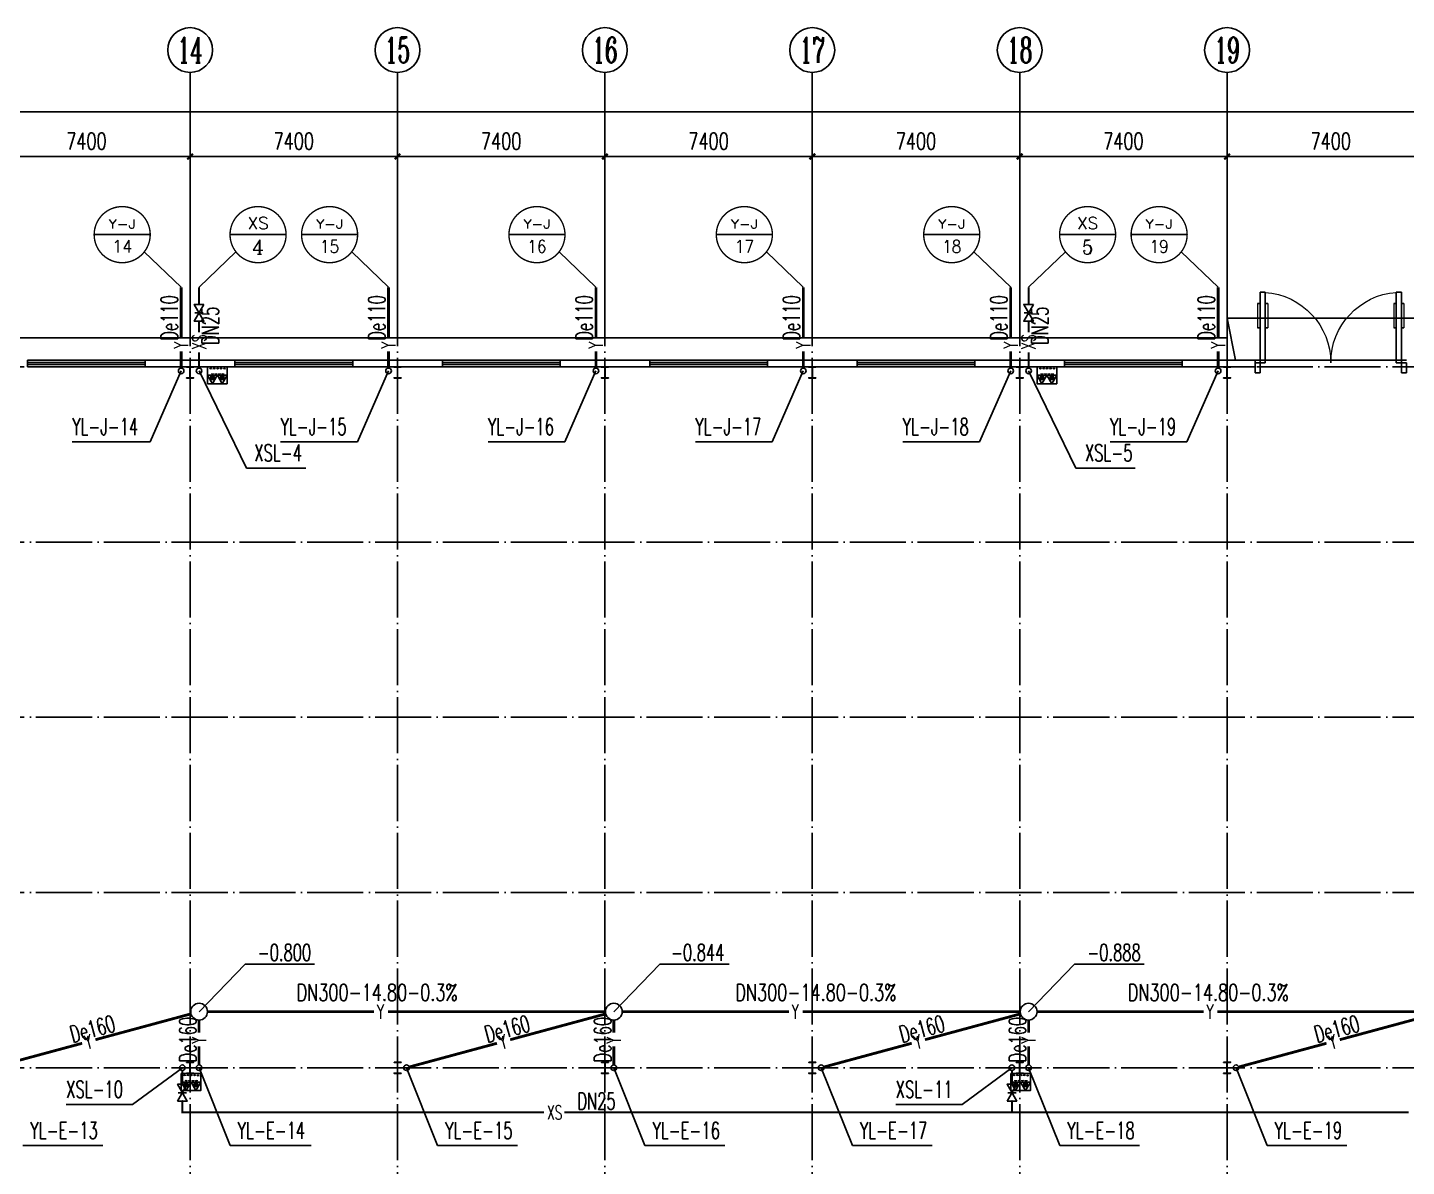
# Model space of a CAD drawing. Extents: x 13158459 to 15902229, y -1299598 to 28366.
# Drawn here: x 14007008 to 14056208, y -268162 to -227543 of the extents above; entities that cross this region are included whole.
import ezdxf
from ezdxf.enums import TextEntityAlignment as Align

# ---------------------------------------------------------------- set-up
doc = ezdxf.new("R2010")
doc.units = 0
doc.header["$LTSCALE"] = 1000
doc.header["$MEASUREMENT"] = 0
doc.linetypes.add('DOTE', pattern=[2.42, 2, -0.2, 0.02, -0.2])
for name, color, linetype in [('AXIS', 3, 'Continuous'), ('AXIS_TEXT', 7, 'Continuous'), ('COLUMN', 2, 'Continuous'), ('DIM_消防', 3, 'Continuous'), ('DIM_雨水', 3, 'Continuous'), ('DOTE', 8, 'DOTE'), ('EQUIP_消防', 7, 'Continuous'), ('PIPE-消防', 1, 'Continuous'), ('PIPE-雨水', 4, 'Continuous'), ('TEXT_消防', 7, 'Continuous'), ('TEXT_雨水', 7, 'Continuous'), ('TWT_LEAD', 3, 'Continuous'), ('TWT_TEXT', 7, 'Continuous'), ('VALVE_消防', 7, 'Continuous'), ('VPIPE-消防', 1, 'Continuous'), ('VPIPE-雨水', 4, 'Continuous'), ('WALL-PARAPET', 6, 'Continuous'), ('WELL_雨水', 4, 'Continuous'), ('WINDOW', 4, 'Continuous')]:
    doc.layers.add(name, color=color, linetype=linetype)
doc.styles.add('_TCH_AXIS', font='COMPLEX', dxfattribs={"bigfont": 'GBCBIG'})
doc.styles.add('_TCH_DIM', font='SIMPLEX', dxfattribs={"bigfont": 'GBCBIG'})
doc.styles.add('_TCH_DIM_T3', font='SIMPLEX', dxfattribs={"width": 0.705882, "bigfont": 'GBCBIG'})
doc.styles.add('_TWT_CIRCLE', font='COMPLEX', dxfattribs={"width": 1.1, "height": 3, "bigfont": 'HZTXT'})
doc.styles.add('_TWT_PIPEDN', font='SIMPLEX', dxfattribs={"width": 0.8, "height": 3, "bigfont": 'HZTXT'})
doc.styles.add('_TWT_PIPETEXT', font='COMPLEX', dxfattribs={"width": 0.8, "height": 2.5, "bigfont": 'HZTXT'})
doc.styles.add('_TWT_SERIAL', font='COMPLEX', dxfattribs={"width": 0.8, "height": 3, "bigfont": 'HZTXT'})
doc.styles.add('COMPLEX', font='COMPLEX')
doc.dimstyles.new('_TCH_ARCH&&200', dxfattribs={"dimtxt": 595, "dimasz": 200, "dimexe": 500, "dimexo": 600, "dimgap": 252.5, "dimtad": 1, "dimdec": 0, "dimzin": 0, "dimdsep": 46, "dimtxsty": '_TCH_DIM_T3', "dimblk": 'ARCHTICK', "dimcen": 0.09, "dimclrt": 7, "dimazin": 2, "dimtfac": 1, "dimtdec": 0, "dimtix": 1, "dimtmove": 2, "dimatfit": 3, "dimfxl": 0, "dimtolj": 1, "dimtzin": 0, "dimarcsym": 0})

# ---------------------------------------------------------------- blocks, each defined once
blk = doc.blocks.new('A$C797E1D2B')
at = {"layer": 'COLUMN'}
h = blk.add_hatch(color=256, dxfattribs=at)
h.paths.add_polyline_path([(125, 400), (250, 400), (250, 388), (130, 388), (130, 200), (125, 200)])
h.paths.add_polyline_path([(0, 400), (125, 400), (125, 200), (120, 200), (120, 388), (0, 388)])
h.paths.add_polyline_path([(0, 12), (120, 12), (120, 200), (125, 200), (125, 0), (0, 0)])
h.paths.add_polyline_path([(125, 200), (130, 200), (130, 12), (250, 12), (250, 0), (125, 0)])
blk.add_lwpolyline([(250, 0), (250, 12), (130, 12), (130, 388), (250, 388), (250, 400), (0, 400), (0, 388), (120, 388), (120, 12), (0, 12), (0, 0)], close=True, dxfattribs=at)
blk = doc.blocks.new('消防软管卷盘')
blk.add_lwpolyline([(4963954, 151899), (4963954, 150312), (4964641, 150312), (4964641, 151899)], close=True)
for points, const_width in [([(4964134, 151704), (4964482, 151704)], 1), ([(4964134, 151566), (4964482, 151566)], 1), ([(4964134, 151428), (4964482, 151428)], 1), ([(4964134, 151290), (4964482, 151290)], 1), ([(4964134, 151152), (4964482, 151152)], 1), ([(4964134, 151014), (4964482, 151014)], 0.1), ([(4964134, 150876), (4964482, 150876)], 1), ([(4964134, 150738), (4964482, 150738)], 1), ([(4964150, 150600), (4964499, 150600)], 1), ([(4964150, 150462), (4964499, 150462)], 1)]:
    blk.add_lwpolyline(points, dxfattribs=dict(const_width=const_width))
for centre, start, end in [((4964134, 151636), 90, 270), ((4964134, 151360), 90, 270), ((4964134, 151084), 90, 270), ((4964134, 150808), 90, 270), ((4964482, 151498), 270, 90), ((4964482, 151222), 270, 90), ((4964482, 150946), 270, 90), ((4964499, 150670), 270, 90), ((4964150, 150532), 90, 270)]:
    blk.add_arc(centre, 69, start, end)
blk = doc.blocks.new('$TwtSys$00000546')
h = blk.add_hatch()
h.set_pattern_fill('ANSI31', color=256, scale=200, style=0)
h.set_pattern_definition([(45, (-38543.802, -6670.83), (-17.67767, 17.67767), [])])
h.paths.add_polyline_path([(-65, 174), (65, 174), (65, 44), (-65, 44)])
for points in [[(0, 344), (-198, 0), (198, 0)], [(-65, 174), (65, 174), (65, 44), (-65, 44)]]:
    blk.add_lwpolyline(points, close=True)
blk = doc.blocks.new('92623')
blk.add_lwpolyline([(8910066, 83014), (8909273, 83014), (8909273, 82670), (8910066, 82670)], close=True)
at = {"xscale": -0.5, "yscale": 0.5, "zscale": 0.5, "rotation": 89.99999999998747}
blk.add_blockref('消防软管卷盘', (8985223, 2565334), dxfattribs=at)
at = {"layer": 'EQUIP_消防', "color": 8, "rotation": 180}
for p in [(8909471, 83014), (8909868, 83014)]:
    blk.add_blockref('$TwtSys$00000546', p, dxfattribs=at)
blk = doc.blocks.new('_AXISO')
blk.add_circle((0, 0), 0.5)
at = {"layer": 'AXIS_TEXT', "style": 'COMPLEX', "width": 1.041667}
blk.add_attdef('A', text='', height=0.56, dxfattribs=at).set_placement((-0.25, -0.28), (0.25, -0.28), align=Align.FIT)
blk = doc.blocks.new('_ArchTick')
at = {"color": 0, "linetype": 'ByBlock', "const_width": 0.4}
blk.add_lwpolyline([(-0.5, -0.5), (0.5, 0.5)], dxfattribs=at)
blk = doc.blocks.new('*D160')
at = {"layer": 'AXIS', "color": 0, "lineweight": -2}
for p, q in [((13916368, -236543), (13916368, -230043)), ((14079648, -236543), (14079648, -230043)), ((13916368, -230543), (14079648, -230543))]:
    blk.add_line(p, q, dxfattribs=at)
at = {"layer": 'Defpoints', "color": 0}
for p in [(14079648, -230543), (13916368, -237143), (14079648, -237143)]:
    blk.add_point(p, dxfattribs=at)
at = {"layer": 'AXIS', "color": 0, "lineweight": -2, "xscale": 200, "yscale": 200, "zscale": 200, "rotation": 180}
blk.add_blockref('_ArchTick', (13916368, -230543), dxfattribs=at)
at = {"layer": 'AXIS', "color": 0, "lineweight": -2, "xscale": 200, "yscale": 200, "zscale": 200}
blk.add_blockref('_ArchTick', (14079648, -230543), dxfattribs=at)
at = {"layer": 'AXIS', "color": 7, "insert": (13998008, -229993), "char_height": 595, "attachment_point": 5, "style": '_TCH_DIM_T3'}
blk.add_mtext('\\A1;163280', dxfattribs=at)
blk = doc.blocks.new('*D174')
at = {"layer": 'AXIS', "color": 0, "lineweight": -2}
for p, q in [((14005408, -236543), (14005408, -231643)), ((14012808, -236543), (14012808, -231643)), ((14005408, -232143), (14012808, -232143))]:
    blk.add_line(p, q, dxfattribs=at)
at = {"layer": 'Defpoints', "color": 0}
for p in [(14012808, -232143), (14005408, -237143), (14012808, -237143)]:
    blk.add_point(p, dxfattribs=at)
at = {"layer": 'AXIS', "color": 0, "lineweight": -2, "xscale": 200, "yscale": 200, "zscale": 200, "rotation": 180}
blk.add_blockref('_ArchTick', (14005408, -232143), dxfattribs=at)
at = {"layer": 'AXIS', "color": 0, "lineweight": -2, "xscale": 200, "yscale": 200, "zscale": 200}
blk.add_blockref('_ArchTick', (14012808, -232143), dxfattribs=at)
at = {"layer": 'AXIS', "color": 7, "insert": (14009108, -231593), "char_height": 595, "attachment_point": 5, "style": '_TCH_DIM_T3'}
blk.add_mtext('\\A1;7400', dxfattribs=at)
blk = doc.blocks.new('*D175')
at = {"layer": 'AXIS', "color": 0, "lineweight": -2}
for p, q in [((14012808, -236543), (14012808, -231643)), ((14020208, -236543), (14020208, -231643)), ((14012808, -232143), (14020208, -232143))]:
    blk.add_line(p, q, dxfattribs=at)
at = {"layer": 'Defpoints', "color": 0}
for p in [(14020208, -232143), (14012808, -237143), (14020208, -237143)]:
    blk.add_point(p, dxfattribs=at)
at = {"layer": 'AXIS', "color": 0, "lineweight": -2, "xscale": 200, "yscale": 200, "zscale": 200, "rotation": 180}
blk.add_blockref('_ArchTick', (14012808, -232143), dxfattribs=at)
at = {"layer": 'AXIS', "color": 0, "lineweight": -2, "xscale": 200, "yscale": 200, "zscale": 200}
blk.add_blockref('_ArchTick', (14020208, -232143), dxfattribs=at)
at = {"layer": 'AXIS', "color": 7, "insert": (14016508, -231593), "char_height": 595, "attachment_point": 5, "style": '_TCH_DIM_T3'}
blk.add_mtext('\\A1;7400', dxfattribs=at)
blk = doc.blocks.new('*D176')
at = {"layer": 'AXIS', "color": 0, "lineweight": -2}
for p, q in [((14020208, -236543), (14020208, -231643)), ((14027608, -236543), (14027608, -231643)), ((14020208, -232143), (14027608, -232143))]:
    blk.add_line(p, q, dxfattribs=at)
at = {"layer": 'Defpoints', "color": 0}
for p in [(14027608, -232143), (14020208, -237143), (14027608, -237143)]:
    blk.add_point(p, dxfattribs=at)
at = {"layer": 'AXIS', "color": 0, "lineweight": -2, "xscale": 200, "yscale": 200, "zscale": 200, "rotation": 180}
blk.add_blockref('_ArchTick', (14020208, -232143), dxfattribs=at)
at = {"layer": 'AXIS', "color": 0, "lineweight": -2, "xscale": 200, "yscale": 200, "zscale": 200}
blk.add_blockref('_ArchTick', (14027608, -232143), dxfattribs=at)
at = {"layer": 'AXIS', "color": 7, "insert": (14023908, -231593), "char_height": 595, "attachment_point": 5, "style": '_TCH_DIM_T3'}
blk.add_mtext('\\A1;7400', dxfattribs=at)
blk = doc.blocks.new('*D177')
at = {"layer": 'AXIS', "color": 0, "lineweight": -2}
for p, q in [((14027608, -236543), (14027608, -231643)), ((14035008, -236543), (14035008, -231643)), ((14027608, -232143), (14035008, -232143))]:
    blk.add_line(p, q, dxfattribs=at)
at = {"layer": 'Defpoints', "color": 0}
for p in [(14035008, -232143), (14027608, -237143), (14035008, -237143)]:
    blk.add_point(p, dxfattribs=at)
at = {"layer": 'AXIS', "color": 0, "lineweight": -2, "xscale": 200, "yscale": 200, "zscale": 200, "rotation": 180}
blk.add_blockref('_ArchTick', (14027608, -232143), dxfattribs=at)
at = {"layer": 'AXIS', "color": 0, "lineweight": -2, "xscale": 200, "yscale": 200, "zscale": 200}
blk.add_blockref('_ArchTick', (14035008, -232143), dxfattribs=at)
at = {"layer": 'AXIS', "color": 7, "insert": (14031308, -231593), "char_height": 595, "attachment_point": 5, "style": '_TCH_DIM_T3'}
blk.add_mtext('\\A1;7400', dxfattribs=at)
blk = doc.blocks.new('*D178')
at = {"layer": 'AXIS', "color": 0, "lineweight": -2}
for p, q in [((14035008, -236543), (14035008, -231643)), ((14042408, -236543), (14042408, -231643)), ((14035008, -232143), (14042408, -232143))]:
    blk.add_line(p, q, dxfattribs=at)
at = {"layer": 'Defpoints', "color": 0}
for p in [(14042408, -232143), (14035008, -237143), (14042408, -237143)]:
    blk.add_point(p, dxfattribs=at)
at = {"layer": 'AXIS', "color": 0, "lineweight": -2, "xscale": 200, "yscale": 200, "zscale": 200, "rotation": 180}
blk.add_blockref('_ArchTick', (14035008, -232143), dxfattribs=at)
at = {"layer": 'AXIS', "color": 0, "lineweight": -2, "xscale": 200, "yscale": 200, "zscale": 200}
blk.add_blockref('_ArchTick', (14042408, -232143), dxfattribs=at)
at = {"layer": 'AXIS', "color": 7, "insert": (14038708, -231593), "char_height": 595, "attachment_point": 5, "style": '_TCH_DIM_T3'}
blk.add_mtext('\\A1;7400', dxfattribs=at)
blk = doc.blocks.new('*D179')
at = {"layer": 'AXIS', "color": 0, "lineweight": -2}
for p, q in [((14042408, -236543), (14042408, -231643)), ((14049808, -236543), (14049808, -231643)), ((14042408, -232143), (14049808, -232143))]:
    blk.add_line(p, q, dxfattribs=at)
at = {"layer": 'Defpoints', "color": 0}
for p in [(14049808, -232143), (14042408, -237143), (14049808, -237143)]:
    blk.add_point(p, dxfattribs=at)
at = {"layer": 'AXIS', "color": 0, "lineweight": -2, "xscale": 200, "yscale": 200, "zscale": 200, "rotation": 180}
blk.add_blockref('_ArchTick', (14042408, -232143), dxfattribs=at)
at = {"layer": 'AXIS', "color": 0, "lineweight": -2, "xscale": 200, "yscale": 200, "zscale": 200}
blk.add_blockref('_ArchTick', (14049808, -232143), dxfattribs=at)
at = {"layer": 'AXIS', "color": 7, "insert": (14046108, -231593), "char_height": 595, "attachment_point": 5, "style": '_TCH_DIM_T3'}
blk.add_mtext('\\A1;7400', dxfattribs=at)
blk = doc.blocks.new('*D180')
at = {"layer": 'AXIS', "color": 0, "lineweight": -2}
for p, q in [((14049808, -236543), (14049808, -231643)), ((14057208, -236543), (14057208, -231643)), ((14049808, -232143), (14057208, -232143))]:
    blk.add_line(p, q, dxfattribs=at)
at = {"layer": 'Defpoints', "color": 0}
for p in [(14057208, -232143), (14049808, -237143), (14057208, -237143)]:
    blk.add_point(p, dxfattribs=at)
at = {"layer": 'AXIS', "color": 0, "lineweight": -2, "xscale": 200, "yscale": 200, "zscale": 200, "rotation": 180}
blk.add_blockref('_ArchTick', (14049808, -232143), dxfattribs=at)
at = {"layer": 'AXIS', "color": 0, "lineweight": -2, "xscale": 200, "yscale": 200, "zscale": 200}
blk.add_blockref('_ArchTick', (14057208, -232143), dxfattribs=at)
at = {"layer": 'AXIS', "color": 7, "insert": (14053508, -231593), "char_height": 595, "attachment_point": 5, "style": '_TCH_DIM_T3'}
blk.add_mtext('\\A1;7400', dxfattribs=at)
blk = doc.blocks.new('$DorLib2D$00000011')
for p, q in [((-0.4667, 0.4709), (-0.4667, -0.0625)), ((-0.4667, 0.4709), (-0.4333, 0.4709)), ((-0.4333, 0.4709), (-0.4333, 0.0042)), ((0.4333, 0.4709), (0.4333, 0.0042)), ((0.4667, 0.4709), (0.4333, 0.4709)), ((0.4667, 0.4709), (0.4667, -0.0625)), ((-0.4833, 0.3962), (-0.4667, 0.3962)), ((-0.4167, 0.3962), (-0.4333, 0.3962)), ((0.4167, 0.3962), (0.4333, 0.3962)), ((0.4833, 0.3962), (0.4667, 0.3962)), ((-0.4833, 0.2346), (-0.4667, 0.2346)), ((-0.4167, 0.2346), (-0.4333, 0.2346)), ((0.4167, 0.2346), (0.4333, 0.2346)), ((0.4833, 0.2346), (0.4667, 0.2346)), ((-0.5, 0.0042), (-0.4333, 0.0042)), ((-0.5, 0.0042), (-0.5, -0.0625)), ((0.5, 0.0042), (0.4333, 0.0042)), ((0.5, 0.0042), (0.5, -0.0625)), ((-0.5, -0.0625), (-0.4667, -0.0625)), ((0.5, -0.0625), (0.4667, -0.0625))]:
    blk.add_line(p, q)
at = {"lineweight": 13}
for p, q in [((-0.4833, 0.3962), (-0.4833, 0.2346)), ((-0.4167, 0.3962), (-0.4167, 0.2346)), ((0.4167, 0.3962), (0.4167, 0.2346)), ((0.4833, 0.3962), (0.4833, 0.2346))]:
    blk.add_line(p, q, dxfattribs=at)
for centre, start, end in [((-0.4667, 0.0042), 0, 85.90396), ((0.4667, 0.0042), 94.09604, 180)]:
    blk.add_arc(centre, 0.4667, start, end, dxfattribs=at)
blk = doc.blocks.new('$TCHSYS$WIN2D')
for p, q in [((-0.5, 0.5), (0.5, 0.5)), ((-0.5, 0.5), (-0.5, -0.5)), ((0.5, 0.5), (0.5, -0.5)), ((0.5, 0.167), (-0.5, 0.167)), ((0.5, -0.167), (-0.5, -0.167)), ((-0.5, -0.5), (0.5, -0.5))]:
    blk.add_line(p, q)
blk = doc.blocks.new('$VALVE$00000296')
for points in [[(-125, 72), (-125, -72), (125, 72), (125, -72), (-125, 72)], [(0, 60), (0, -64)]]:
    blk.add_lwpolyline(points)
for p in [(-125, 0), (125, 0)]:
    blk.add_point(p)
blk = doc.blocks.new('$TWTSYS$00000187')
blk.add_circle((0, 0, 0), 0.5)

msp = doc.modelspace()

# ---------------------------------------------------------------- hatches: boundary and pattern name
at = {"layer": 'PIPE-消防', "linetype": 'Continuous'}
for points in [[(14012530.6, -266234.2), (14012495.6, -266234.2), (14012495.6, -266269.2)], [(14012530.6, -266234.2), (14012530.6, -266269.2), (14012495.6, -266269.2)]]:
    msp.add_hatch(color=256, dxfattribs=at).paths.add_polyline_path(points)

# ---------------------------------------------------------------- linework, layer by layer
at = {"color": 8, "ltscale": 0.5}
msp.add_line((14050108, -239403.1), (14049808, -237903.1), dxfattribs=at)
for points in [[(14049808, -239403.1), (14049808, -237903.1), (14057208, -237903.1), (14057208, -239403.1)], [(13998008, -238603.1), (14049808, -238603.1)]]:
    msp.add_lwpolyline(points, dxfattribs=at)
at = {"layer": 'AXIS'}
for p, q in [((14012808, -237143.1), (14012808, -229143.1)), ((14020208, -237143.1), (14020208, -229143.1)), ((14027608, -237143.1), (14027608, -229143.1)), ((14035008, -237143.1), (14035008, -229143.1)), ((14042408, -237143.1), (14042408, -229143.1)), ((14049808, -237143.1), (14049808, -229143.1))]:
    msp.add_line(p, q, dxfattribs=at)
at = {"layer": 'DIM_消防'}
for p, q in [((14011383.7, -234928.4), (14009383.7, -234928.4)), ((14016232.2, -234928.4), (14014232.2, -234928.4)), ((14018783.7, -234928.4), (14016783.7, -234928.4)), ((14026183.7, -234928.4), (14024183.7, -234928.4)), ((14033583.7, -234928.4), (14031583.7, -234928.4)), ((14040983.7, -234928.4), (14038983.7, -234928.4)), ((14045832.2, -234928.4), (14043832.2, -234928.4)), ((14048383.7, -234928.4), (14046383.7, -234928.4)), ((14012488.4, -236801.9), (14011172.7, -235542.7)), ((14013127.5, -236801.9), (14014443.2, -235542.7)), ((14019888.4, -236801.9), (14018572.7, -235542.7)), ((14027288.4, -236801.9), (14025972.7, -235542.7)), ((14034688.4, -236801.9), (14033372.7, -235542.7)), ((14042088.4, -236801.9), (14040772.7, -235542.7)), ((14042727.5, -236801.9), (14044043.2, -235542.7)), ((14049488.4, -236801.9), (14048172.7, -235542.7)), ((14013127.5, -239787.1), (14014815.5, -243252.9, 3000)), ((14042727.5, -239787.1), (14044415.5, -243252.9, 3000)), ((14014815.5, -243252.9, 3000), (14016932.1, -243252.9, 3000)), ((14044415.5, -243252.9, 3000), (14046532.1, -243252.9, 3000))]:
    msp.add_line(p, q, dxfattribs=at)
at = {"layer": 'DIM_消防', "color": 3}
for p, q in [((14012530.6, -264643.1), (14010751.6, -265954.8)), ((14042130.6, -264643.1, -3000), (14040351.6, -265954.8, -3000)), ((14010751.6, -265954.8), (14008388.5, -265954.8)), ((14040351.6, -265954.8, -3000), (14037988.5, -265954.8, -3000))]:
    msp.add_line(p, q, dxfattribs=at)
at = {"layer": 'DIM_消防', "const_width": 50}
for points in [[(14011383.7, -234928.4, 1), (14009383.7, -234928.4, 1)], [(14016232.2, -234928.4, 1), (14014232.2, -234928.4, 1)], [(14018783.7, -234928.4, 1), (14016783.7, -234928.4, 1)], [(14026183.7, -234928.4, 1), (14024183.7, -234928.4, 1)], [(14033583.7, -234928.4, 1), (14031583.7, -234928.4, 1)], [(14040983.7, -234928.4, 1), (14038983.7, -234928.4, 1)], [(14045832.2, -234928.4, 1), (14043832.2, -234928.4, 1)], [(14048383.7, -234928.4, 1), (14046383.7, -234928.4, 1)]]:
    msp.add_lwpolyline(points, format="xyb", close=True, dxfattribs=at)
at = {"layer": 'DIM_雨水'}
for p, q in [((14012488.4, -239787.1), (14011378.4, -242315.5)), ((14019888.4, -239787.1), (14018778.4, -242315.5)), ((14027288.4, -239787.1), (14026178.4, -242315.5)), ((14034688.4, -239787.1), (14033578.4, -242315.5)), ((14042088.4, -239787.1), (14040978.4, -242315.5)), ((14049488.4, -239787.1), (14048378.4, -242315.5)), ((14011378.4, -242315.5), (14008601.2, -242315.5)), ((14018778.4, -242315.5), (14016037.5, -242315.5)), ((14026178.4, -242315.5), (14023437.5, -242315.5)), ((14033578.4, -242315.5), (14030837.5, -242315.5)), ((14040978.4, -242315.5), (14038237.5, -242315.5)), ((14048378.4, -242315.5), (14045637.5, -242315.5)), ((14013127.5, -264643.1, 3000), (14014237.6, -267420.2, 3000)), ((14020527.5, -264643.1, 3000), (14021637.6, -267420.2, 3000)), ((14027927.5, -264643.1, 3000), (14029037.6, -267420.2, 3000)), ((14035327.5, -264643.1), (14036437.6, -267420.2)), ((14042727.5, -264643.1), (14043837.6, -267420.2)), ((14050127.5, -264643.1), (14051237.6, -267420.2)), ((14006837.6, -267420.2), (14009687.6, -267420.2)), ((14014237.6, -267420.2, 3000), (14017124.1, -267420.2, 3000)), ((14021637.6, -267420.2, 3000), (14024487.6, -267420.2, 3000)), ((14029037.6, -267420.2, 3000), (14031887.6, -267420.2, 3000)), ((14036437.6, -267420.2), (14039287.6, -267420.2)), ((14043837.6, -267420.2), (14046687.6, -267420.2)), ((14051237.6, -267420.2), (14054087.6, -267420.2))]:
    msp.add_line(p, q, dxfattribs=at)
at = {"layer": 'DOTE'}
for p, q in [((14012808, -292143.1), (14012808, -237143.1)), ((14020208, -292143.1), (14020208, -237143.1)), ((14027608, -292143.1), (14027608, -237143.1)), ((14035008, -292143.1), (14035008, -237143.1)), ((14042408, -292143.1), (14042408, -237143.1)), ((14049808, -292143.1), (14049808, -237143.1)), ((14081908, -239643.1), (13914108, -239643.1)), ((14081908, -245893.1), (13914108, -245893.1)), ((14081908, -252143.1), (13914108, -252143.1)), ((14081908, -258393.1), (13914108, -258393.1)), ((14081908, -264643.1), (13914108, -264643.1))]:
    msp.add_line(p, q, dxfattribs=at)
at = {"layer": 'PIPE-消防', "linetype": 'Continuous', "const_width": 70}
for points in [[(14013127.5, -237415.2), (14013127.5, -236801.9)], [(14042727.5, -237415.2), (14042727.5, -236801.9)], [(14013127.5, -238410), (14013127.5, -238015.2)], [(14042727.5, -238410), (14042727.5, -238015.2)], [(14013127.5, -239687.1), (14013127.5, -239128.1)], [(14042727.5, -239687.1), (14042727.5, -239128.1)], [(14012530.6, -264743.1), (14012530.6, -265234.5)], [(14042130.6, -264743.1), (14042130.6, -265234.5)], [(14012530.6, -265834.5), (14012530.6, -266234.2)], [(14042130.6, -265834.5), (14042130.6, -266234.2)], [(14012530.6, -266234.2), (14025438.8, -266234.2)], [(14026156.9, -266234.2), (14042130.6, -266234.2)], [(14042130.6, -266234.2), (14056286.9, -266234.2)]]:
    msp.add_lwpolyline(points, dxfattribs=at)
at = {"layer": 'PIPE-雨水', "linetype": 'Continuous', "const_width": 100}
for points in [[(14012488.4, -238600.1), (14012488.4, -236801.9)], [(14019888.4, -238600.1), (14019888.4, -236801.9)], [(14027288.4, -238600.1), (14027288.4, -236801.9)], [(14034688.4, -238600.1), (14034688.4, -236801.9)], [(14042088.4, -238600.1), (14042088.4, -236801.9)], [(14049488.4, -238600.1), (14049488.4, -236801.9)], [(14012488.4, -239687.1), (14012488.4, -239089.6)], [(14019888.4, -239687.1), (14019888.4, -239089.6)], [(14027288.4, -239687.1), (14027288.4, -239089.6)], [(14034688.4, -239687.1), (14034688.4, -239089.6)], [(14042088.4, -239687.1), (14042088.4, -239089.6)], [(14049488.4, -239687.1), (14049488.4, -239089.6)], [(14009428.3, -263642.9), (14012837.9, -262721.3)], [(14013427.5, -262643.1), (14019373.4, -262643.1)], [(14019863, -262643.1), (14027627.5, -262643.1)], [(14024228.3, -263642.9), (14027637.9, -262721.3)], [(14028227.5, -262643.1), (14034173.4, -262643.1)], [(14034663, -262643.1), (14042427.5, -262643.1)], [(14039028.3, -263642.9), (14042437.9, -262721.3)], [(14043027.5, -262643.1), (14048973.4, -262643.1)], [(14049463, -262643.1), (14057227.5, -262643.1)], [(14053828.3, -263642.9), (14057237.9, -262721.3)], [(14005824, -264617), (14008955.7, -263770.6)], [(14020624, -264617), (14023755.7, -263770.6)], [(14035424, -264617), (14038555.7, -263770.6)], [(14050224, -264617), (14053355.7, -263770.6)]]:
    msp.add_lwpolyline(points, dxfattribs=at)
at = {"layer": 'PIPE-雨水', "linetype": 'Continuous', "ltscale": 2, "const_width": 100}
for points in [[(14013127.5, -263390.7), (14013127.5, -262943.1)], [(14027927.5, -263390.7), (14027927.5, -262943.1)], [(14042727.5, -263390.7), (14042727.5, -262943.1)], [(14013127.5, -264543.1), (14013127.5, -263880.2)], [(14027927.5, -264543.1), (14027927.5, -263880.2)], [(14042727.5, -264543.1), (14042727.5, -263880.2)]]:
    msp.add_lwpolyline(points, dxfattribs=at)
at = {"layer": 'TWT_LEAD'}
for p, q in [((14013127.5, -262643.1), (14014766.1, -260951.4)), ((14014766.1, -260951.4), (14017247.9, -260951.4)), ((14027927.5, -262643.1), (14029566.1, -260951.4)), ((14029566.1, -260951.4), (14032047.9, -260951.4)), ((14042727.5, -262643.1), (14044366.1, -260951.4)), ((14044366.1, -260951.4), (14046847.9, -260951.4))]:
    msp.add_line(p, q, dxfattribs=at)
at = {"layer": 'VPIPE-消防', "linetype": 'Continuous'}
for centre in [(14013127.5, -239787.1), (14042727.5, -239787.1), (14012530.6, -264643.1), (14042130.6, -264643.1)]:
    msp.add_circle(centre, 100, dxfattribs=at)
at = {"layer": 'VPIPE-雨水', "linetype": 'Continuous'}
for centre in [(14012488.4, -239787.1), (14019888.4, -239787.1), (14027288.4, -239787.1), (14034688.4, -239787.1), (14042088.4, -239787.1), (14049488.4, -239787.1), (14013127.5, -264643.1), (14020527.5, -264643.1), (14027927.5, -264643.1), (14035327.5, -264643.1), (14042727.5, -264643.1), (14050127.5, -264643.1)]:
    msp.add_circle(centre, 100, dxfattribs=at)
at = {"layer": 'WALL-PARAPET'}
for p, q in [((14014408, -239403.1), (14011208, -239403.1)), ((14011208, -239403.1), (14011208, -239643.1)), ((14014408, -239643.1), (14014408, -239403.1)), ((14021808, -239403.1), (14018608, -239403.1)), ((14018608, -239403.1), (14018608, -239643.1)), ((14021808, -239643.1), (14021808, -239403.1)), ((14029208, -239403.1), (14026008, -239403.1)), ((14026008, -239403.1), (14026008, -239643.1)), ((14029208, -239643.1), (14029208, -239403.1)), ((14036608, -239403.1), (14033408, -239403.1)), ((14033408, -239403.1), (14033408, -239643.1)), ((14036608, -239643.1), (14036608, -239403.1)), ((14044008, -239403.1), (14040808, -239403.1)), ((14040808, -239403.1), (14040808, -239643.1)), ((14044008, -239643.1), (14044008, -239403.1)), ((14050808, -239403.1), (14048208, -239403.1)), ((14048208, -239403.1), (14048208, -239643.1)), ((14050808, -239643.1), (14050808, -239403.1)), ((14011208, -239643.1), (14014408, -239643.1)), ((14018608, -239643.1), (14021808, -239643.1)), ((14026008, -239643.1), (14029208, -239643.1)), ((14033408, -239643.1), (14036608, -239643.1)), ((14040808, -239643.1), (14044008, -239643.1)), ((14048208, -239643.1), (14050808, -239643.1))]:
    msp.add_line(p, q, dxfattribs=at)
at = {"layer": 'WINDOW'}
msp.add_line((14056208, -239403.1), (14050808, -239403.1), dxfattribs=at)

# ---------------------------------------------------------------- block references
at = {"rotation": 180}
for p in [(14012933, -239643.1), (14020333, -239643.1), (14027733, -239643.1), (14035133, -239643.1), (14042533, -239643.1), (14049933, -239643.1), (14012933, -264443.1), (14020333, -264443.1), (14027733, -264443.1), (14035133, -264443.1), (14042533, -264443.1), (14049933, -264443.1)]:
    msp.add_blockref('A$C797E1D2B', p, dxfattribs=at)
at = {"xscale": 0.882, "yscale": 0.882, "zscale": 0.882}
for p in [(6155450.7, -313164.1), (6185050.7, -313164.1), (6154511, -338372.4), (6184111, -338372.4)]:
    msp.add_blockref('92623', p, dxfattribs=at)
at = {"layer": 'AXIS'}
ref = msp.add_blockref('_AXISO', (14012808, -228343.1), dxfattribs=dict(at, xscale=1600, yscale=1600, zscale=1600))
ref.add_attrib('A', '14', dxfattribs={"layer": 'AXIS_TEXT', "ltscale": 0.5, "height": 905.1, "style": '_TCH_AXIS', "width": 0.677419}).set_placement((14012355.4, -228795.6), (14013260.5, -228795.6), align=Align.FIT)
ref = msp.add_blockref('_AXISO', (14020208, -228343.1), dxfattribs=dict(at, xscale=1600, yscale=1600, zscale=1600))
ref.add_attrib('A', '15', dxfattribs={"layer": 'AXIS_TEXT', "ltscale": 0.5, "height": 905.1, "style": '_TCH_AXIS', "width": 0.724138}).set_placement((14019755.4, -228795.6), (14020660.5, -228795.6), align=Align.FIT)
ref = msp.add_blockref('_AXISO', (14027608, -228343.1), dxfattribs=dict(at, xscale=1600, yscale=1600, zscale=1600))
ref.add_attrib('A', '16', dxfattribs={"layer": 'AXIS_TEXT', "ltscale": 0.5, "height": 905.1, "style": '_TCH_AXIS', "width": 0.724138}).set_placement((14027155.4, -228795.6), (14028060.5, -228795.6), align=Align.FIT)
ref = msp.add_blockref('_AXISO', (14035008, -228343.1), dxfattribs=dict(at, xscale=1600, yscale=1600, zscale=1600))
ref.add_attrib('A', '17', dxfattribs={"layer": 'AXIS_TEXT', "ltscale": 0.5, "height": 905.1, "style": '_TCH_AXIS', "width": 0.724138}).set_placement((14034555.4, -228795.6), (14035460.5, -228795.6), align=Align.FIT)
ref = msp.add_blockref('_AXISO', (14042408, -228343.1), dxfattribs=dict(at, xscale=1600, yscale=1600, zscale=1600))
ref.add_attrib('A', '18', dxfattribs={"layer": 'AXIS_TEXT', "ltscale": 0.5, "height": 905.1, "style": '_TCH_AXIS', "width": 0.724138}).set_placement((14041955.4, -228795.6), (14042860.5, -228795.6), align=Align.FIT)
ref = msp.add_blockref('_AXISO', (14049808, -228343.1), dxfattribs=dict(at, xscale=1600, yscale=1600, zscale=1600))
ref.add_attrib('A', '19', dxfattribs={"layer": 'AXIS_TEXT', "ltscale": 0.5, "height": 905.1, "style": '_TCH_AXIS', "width": 0.724138}).set_placement((14049355.4, -228795.6), (14050260.5, -228795.6), align=Align.FIT)
at = {"layer": 'VALVE_消防', "xscale": -2.4, "yscale": -2.4, "zscale": 2.4}
for p, rotation in [((14013127.5, -237715.2), 90), ((14042727.5, -237715.2), 90), ((14012530.6, -265534.5), 270), ((14042130.6, -265534.5), 270)]:
    msp.add_blockref('$VALVE$00000296', p, dxfattribs=dict(at, rotation=rotation))
at = {"layer": 'WELL_雨水', "xscale": 600, "yscale": 600, "zscale": 600, "rotation": 180}
for p in [(14013127.5, -262643.1), (14027927.5, -262643.1), (14042727.5, -262643.1)]:
    msp.add_blockref('$TWTSYS$00000187', p, dxfattribs=at)
at = {"layer": 'WINDOW', "rotation": 180}
for name, p, xscale, yscale, zscale in [('$DorLib2D$00000011', (14053508, -239523.1), 5400, -5400, 5400), ('$TCHSYS$WIN2D', (14009108, -239523.1), 4200, -240, 4200), ('$TCHSYS$WIN2D', (14016508, -239523.1), 4200, -240, 4200), ('$TCHSYS$WIN2D', (14023908, -239523.1), 4200, -240, 4200), ('$TCHSYS$WIN2D', (14031308, -239523.1), 4200, -240, 4200), ('$TCHSYS$WIN2D', (14038708, -239523.1), 4200, -240, 4200), ('$TCHSYS$WIN2D', (14046108, -239523.1), 4200, -240, 4200)]:
    msp.add_blockref(name, p, dxfattribs=dict(at, xscale=xscale, yscale=yscale, zscale=zscale))

# ---------------------------------------------------------------- texts
at = {"layer": 'DIM_消防', "color": 7, "style": '_TWT_CIRCLE'}
for s, height, p, p2 in [('Y-J', 319.91, (14009897.7, -234706.8), (14010869.7, -234706.8)), ('XS', 423.95, (14014854.7, -234727.6), (14015609.8, -234727.6)), ('Y-J', 319.91, (14017297.7, -234706.8), (14018269.7, -234706.8)), ('Y-J', 319.91, (14024697.7, -234706.8), (14025669.7, -234706.8)), ('Y-J', 319.91, (14032097.7, -234706.8), (14033069.7, -234706.8)), ('Y-J', 319.91, (14039497.7, -234706.8), (14040469.7, -234706.8)), ('XS', 423.95, (14044454.7, -234727.6), (14045209.8, -234727.6)), ('Y-J', 319.91, (14046897.7, -234706.8), (14047869.7, -234706.8)), ('14', 438.86, (14010027.4, -235565.4), (14010740, -235565.4)), ('4', 509.7, (14015018.6, -235625), (14015445.8, -235625)), ('15', 448.85, (14017442.8, -235573.7), (14018124.6, -235573.7)), ('16', 448.85, (14024842.8, -235573.7), (14025524.6, -235573.7)), ('17', 448.85, (14032242.8, -235573.7), (14032924.6, -235573.7)), ('18', 448.85, (14039642.8, -235573.7), (14040324.6, -235573.7)), ('5', 517.5, (14044642.5, -235631.6), (14045022, -235631.6)), ('19', 448.85, (14047042.8, -235573.7), (14047724.6, -235573.7))]:
    msp.add_text(s, height=height, dxfattribs=at).set_placement(p, p2, align=Align.FIT)
at = {"layer": 'TEXT_消防', "linetype": 'Continuous', "style": '_TWT_PIPEDN', "width": 0.64}
for p in [(14013827.5, -238866.2), (14043427.5, -238866.2)]:
    msp.add_text('DN25', height=600, rotation=90, dxfattribs=at).set_placement(p)
at = {"layer": 'TEXT_消防', "style": '_TWT_PIPETEXT', "width": 0.64}
for p in [(14013377.5, -239028.1), (14042977.5, -239028.1)]:
    msp.add_text('XS', height=500, rotation=90, dxfattribs=at).set_placement(p)
at = {"layer": 'TEXT_消防', "linetype": 'Continuous', "style": '_TWT_PIPEDN', "width": 0.64}
msp.add_text('DN25', height=600, dxfattribs=at).set_placement((14026626.6, -266134.2))
at = {"layer": 'TEXT_消防', "style": '_TWT_PIPETEXT', "width": 0.64}
msp.add_text('XS', height=500, dxfattribs=at).set_placement((14025538.8, -266484.2))
at = {"layer": 'TEXT_雨水', "linetype": 'Continuous', "style": '_TWT_PIPEDN', "width": 0.64}
for s, rotation, p in [('De110', 90, (14012367.5, -238716)), ('De110', 90, (14019767.5, -238716)), ('De110', 90, (14027167.5, -238716)), ('De110', 90, (14034567.5, -238716)), ('De110', 90, (14041967.5, -238716)), ('De110', 90, (14049367.5, -238716)), ('De160', 15.12401, (14008615.9, -263758.8)), ('De160', 90, (14013027.5, -264456.8)), ('De160', 15.12401, (14023415.9, -263758.8)), ('De160', 90, (14027827.5, -264456.8)), ('De160', 15.12401, (14038215.9, -263758.8)), ('De160', 90, (14042627.5, -264456.8)), ('De160', 15.12401, (14053015.9, -263758.8))]:
    msp.add_text(s, height=600, rotation=rotation, dxfattribs=at).set_placement(p)
at = {"layer": 'TEXT_雨水', "style": '_TWT_PIPETEXT', "width": 0.64}
for rotation, p in [(90, (14012738.4, -238989.6)), (90, (14020138.4, -238989.6)), (90, (14027538.4, -238989.6)), (90, (14034938.4, -238989.6)), (90, (14042338.4, -238989.6)), (90, (14049738.4, -238989.6)), (15.12401, (14009117.5, -263985.8)), (90, (14013377.5, -263780.2)), (15.12401, (14023917.5, -263985.8)), (90, (14028177.5, -263780.2)), (15.12401, (14038717.5, -263985.8)), (90, (14042977.5, -263780.2)), (15.12401, (14053517.5, -263985.8))]:
    msp.add_text('Y', height=500, rotation=rotation, dxfattribs=at).set_placement(p)
for p in [(14019473.4, -262893.1), (14034273.4, -262893.1), (14049073.4, -262893.1)]:
    msp.add_text('Y', height=500, dxfattribs=at).set_placement(p)
at = {"layer": 'TWT_TEXT'}
for s, height, style, width, p in [('YL-J-14', 600, '_TWT_SERIAL', 0.64, (14008601.2, -242075.5)), ('YL-J-15', 600, '_TWT_SERIAL', 0.64, (14016037.5, -242075.5)), ('YL-J-16', 600, '_TWT_SERIAL', 0.64, (14023437.5, -242075.5)), ('YL-J-17', 600, '_TWT_SERIAL', 0.64, (14030837.5, -242075.5)), ('YL-J-18', 600, '_TWT_SERIAL', 0.64, (14038237.5, -242075.5)), ('YL-J-19', 600, '_TWT_SERIAL', 0.64, (14045637.5, -242075.5)), ('XSL-4', 600, '_TWT_SERIAL', 0.64, (14015103.6, -243012.9, 3000)), ('XSL-5', 600, '_TWT_SERIAL', 0.64, (14044740.1, -243012.9, 3000)), ('-0.800', 600, '_TWT_SERIAL', 0.64, (14015218.2, -260831.4)), ('-0.844', 600, '_TWT_SERIAL', 0.64, (14029963.4, -260831.4)), ('-0.888', 600, '_TWT_SERIAL', 0.64, (14044818.2, -260831.4)), ('DN300-14.80-0.3%', 595, '_TCH_DIM', 0.705882, (14016608.4, -262255.3)), ('DN300-14.80-0.3%', 595, '_TCH_DIM', 0.705882, (14032264.1, -262255.3)), ('DN300-14.80-0.3%', 595, '_TCH_DIM', 0.705882, (14046265.6, -262255.3)), ('XSL-10', 600, '_TWT_SERIAL', 0.64, (14008388.5, -265714.8)), ('XSL-11', 600, '_TWT_SERIAL', 0.64, (14037988.5, -265714.8, -3000)), ('YL-E-13', 600, '_TWT_SERIAL', 0.64, (14007109.4, -267180.2)), ('YL-E-14', 600, '_TWT_SERIAL', 0.64, (14014509.3, -267180.2, 3000)), ('YL-E-15', 600, '_TWT_SERIAL', 0.64, (14021909.4, -267180.2, 3000)), ('YL-E-16', 600, '_TWT_SERIAL', 0.64, (14029309.4, -267180.2, 3000)), ('YL-E-17', 600, '_TWT_SERIAL', 0.64, (14036709.4, -267180.2)), ('YL-E-18', 600, '_TWT_SERIAL', 0.64, (14044109.4, -267180.2)), ('YL-E-19', 600, '_TWT_SERIAL', 0.64, (14051509.4, -267180.2))]:
    msp.add_text(s, height=height, dxfattribs=dict(at, style=style, width=width)).set_placement(p)

# ---------------------------------------------------------------- dimensions: what is measured, and where the dimension line sits
at = {"layer": 'AXIS'}
for p1, p2, distance, text, picture, middle in [((13916368, -237143.1), (14079648, -237143.1), 6600, '163280', '*D160', (13998008, -229993.1)), ((14005408, -237143.1), (14012808, -237143.1), 5000, '7400', '*D174', (14009108, -231593.1)), ((14012808, -237143.1), (14020208, -237143.1), 5000, '7400', '*D175', (14016508, -231593.1)), ((14020208, -237143.1), (14027608, -237143.1), 5000, '7400', '*D176', (14023908, -231593.1)), ((14027608, -237143.1), (14035008, -237143.1), 5000, '7400', '*D177', (14031308, -231593.1)), ((14035008, -237143.1), (14042408, -237143.1), 5000, '7400', '*D178', (14038708, -231593.1)), ((14042408, -237143.1), (14049808, -237143.1), 5000, '7400', '*D179', (14046108, -231593.1)), ((14049808, -237143.1), (14057208, -237143.1), 5000, '7400', '*D180', (14053508, -231593.1))]:
    dim = msp.add_aligned_dim(p1=p1, p2=p2, distance=distance, text=text, dimstyle='_TCH_ARCH&&200', dxfattribs=at)
    dim.commit()
    dim.dimension.update_dxf_attribs({"geometry": picture, "text_midpoint": middle})

doc.saveas('drawing.dxf')
